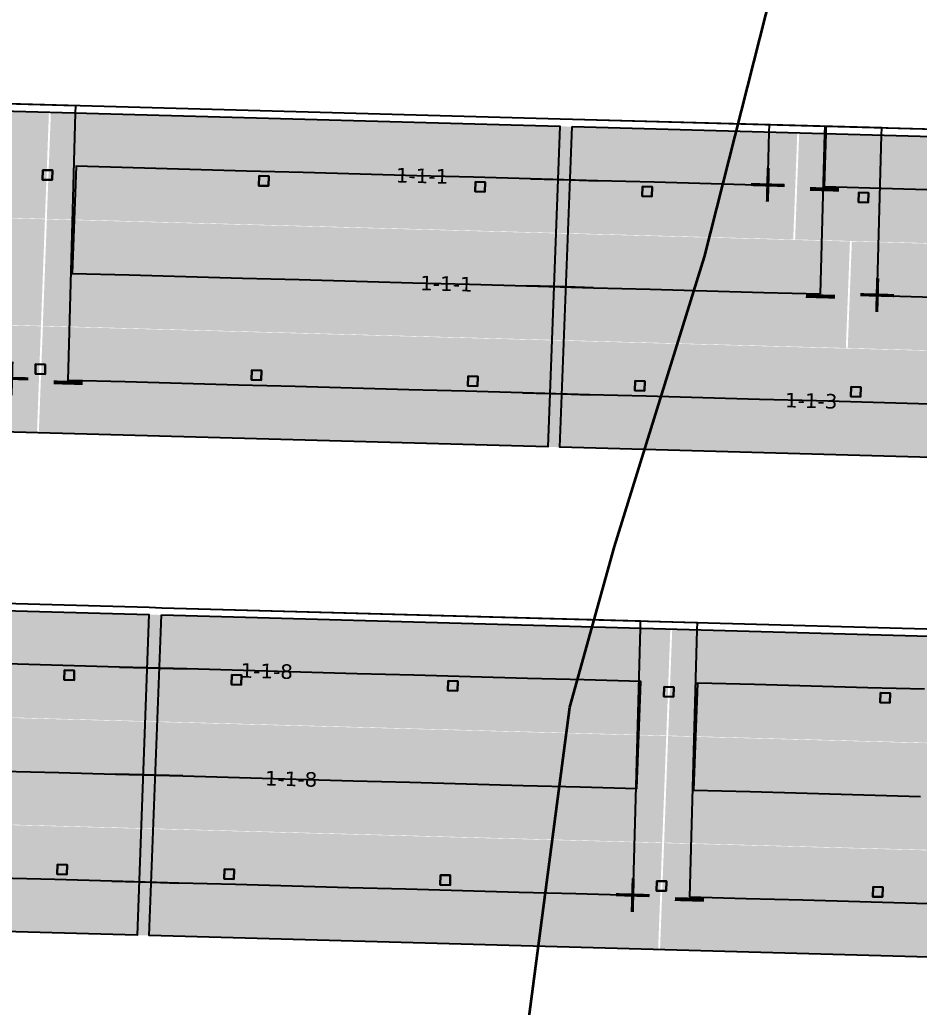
# Model space of a CAD drawing. Header units: metres. Extents: x 1477905 to 1478744, y 4202276 to 4202610.
# Drawn here: x 1478011.68 to 1478030.25, y 4202329.21 to 4202349.59 of the extents above; entities that cross this region are included whole.
import ezdxf

# ---------------------------------------------------------------- set-up
doc = ezdxf.new("R2010")
doc.units = ezdxf.units.M
doc.layers.add('Nouveau Terrain - CN - Courbes', color=22, linetype='Continuous', lineweight=0)
for name, color, linetype in [('PVcase DC Extensions', 170, 'Continuous'), ('PVcase Device Coloring', 7, 'Continuous'), ('PVcase Polarity Symbols', 7, 'Continuous'), ('PVcase Poles', 7, 'Continuous'), ('PVcase PV Modules (full frames)', 142, 'Continuous'), ('PVcase PV Modules (optimised)', 142, 'Continuous'), ('PVcase String Cables', 150, 'Continuous'), ('PVcase Stringing Numbers', 7, 'Continuous'), ('PVcase Strings', 92, 'Continuous')]:
    doc.layers.add(name, color=color, linetype=linetype)
doc.styles.get("Standard").update_dxf_attribs({"font": 'verdana.ttf'})
doc.styles.add('UBS-Style de texte', font='verdana.ttf')

# ---------------------------------------------------------------- blocks, each defined once
blk = doc.blocks.new('3P18@15DEG F FX ID2 PVBlock')
at = {"layer": 'PVcase PV Modules (optimised)', "color": 0}
blk.add_polyline3d([(0, 0, 1.773945735132677), (21.06698842950539, -0.5810537936249747, 1.773945735132684), (20.88445742833418, -7.198992669318526, 7.019385073192552e-15), (-0.182531001171211, -6.617938875693552, 0)], close=True, dxfattribs=at)

msp = doc.modelspace()

# ---------------------------------------------------------------- hatches: boundary and pattern name
at = {"layer": 'PVcase Device Coloring', "true_color": 0x00ff40, "transparency": 33554582}
for points in [[(1477995.698700646, 4202348.142524349), (1477995.616599176, 4202345.943572994), (1478012.201279455, 4202345.486146844), (1478012.283380926, 4202347.685098198)], [(1477996.790989801, 4202345.901518906), (1477996.70888833, 4202343.702567551), (1478012.118817575, 4202343.277542499), (1478012.200919045, 4202345.476493853)], [(1477980.303787767, 4202344.145377737), (1477980.221686297, 4202341.946426382), (1478012.036355694, 4202341.068938154), (1478012.118457164, 4202343.267889508)]]:
    msp.add_hatch(color=100, dxfattribs=at).paths.add_polyline_path(points, flags=0)
at = {"layer": 'PVcase Device Coloring', "true_color": 0xb3ff80, "transparency": 33554582}
for points in [[(1478012.323517356, 4202347.683991185), (1478012.239223141, 4202345.485100309), (1478027.649086498, 4202345.060077076), (1478027.733380714, 4202347.258967952)], [(1478027.772334545, 4202347.257893557), (1478027.68804033, 4202345.059002681), (1478044.0516462, 4202344.607674039), (1478044.135940416, 4202346.806564915)], [(1478012.241055476, 4202345.47538684), (1478012.15676126, 4202343.276495964), (1478028.736033653, 4202342.819218972), (1478028.820327869, 4202345.018109848)], [(1478028.859281701, 4202345.017035453), (1478028.774987485, 4202342.818144577), (1478043.966981948, 4202342.399130438), (1478044.051276164, 4202344.598021314)], [(1478012.158593595, 4202343.266782495), (1478012.074299379, 4202341.067891619), (1478043.882317697, 4202340.190586837), (1478043.966611912, 4202342.389477713)], [(1478008.530246752, 4202337.478298514), (1478008.446334479, 4202335.279397105), (1478025.02875041, 4202334.822033409), (1478025.112662683, 4202337.020934818)], [(1478025.151383516, 4202337.019866851), (1478025.067906514, 4202334.820953435), (1478040.471611577, 4202334.396100053), (1478040.55508858, 4202336.595013469)], [(1478009.620431178, 4202335.237351122), (1478009.536518906, 4202333.038449713), (1478024.944469777, 4202332.613479227), (1478025.02838205, 4202334.812380636)], [(1478025.067102884, 4202334.811312669), (1478024.983625882, 4202332.612399253), (1478041.559443637, 4202332.155217541), (1478041.64292064, 4202334.354130957)], [(1477993.133080863, 4202333.481214043), (1477993.04916859, 4202331.282312633), (1478024.860189145, 4202330.404925046), (1478024.944101418, 4202332.603826455)], [(1478024.982822252, 4202332.602758488), (1478024.899345249, 4202330.403845072), (1478056.70738184, 4202329.526539782), (1478056.790858843, 4202331.725453198)]]:
    msp.add_hatch(color=71, dxfattribs=at).paths.add_polyline_path(points, flags=0)

# ---------------------------------------------------------------- linework, layer by layer
at = {"layer": 'Nouveau Terrain - CN - Courbes', "linetype": 'Continuous', "lineweight": 35}
msp.add_polyline3d([(1478020.200513647, 4202298.260507676, 82), (1478018.618726824, 4202303.780839821, 82), (1478018.487478202, 4202308.477646887, 82), (1478018.866388556, 4202312.465468839, 82), (1478021.960430175, 4202327.244045476, 82), (1478023.038007246, 4202335.404297454, 82), (1478023.960712021, 4202338.723758246, 82), (1478025.816782199, 4202344.703371576, 82), (1478028.102405449, 4202353.718352411, 82), (1478033.621926913, 4202378.969268734, 82), (1478033.792449336, 4202380.654087802, 82)], dxfattribs=at)
at = {"layer": 'PVcase DC Extensions'}
for points in [[(1478022.221925519, 4202346.310372845, 84.57129381765053), (1478022.788334984, 4202346.294750567, 84.55067191579951), (1478023.043741808, 4202346.287706128, 84.54139731924091), (1478023.610070596, 4202346.272086076, 84.51866588386542)], [(1478023.525406344, 4202344.063542474, 83.92696399355891), (1478022.959077556, 4202344.079162527, 83.94969542906065), (1478022.705873104, 4202344.086146221, 83.95888573409445), (1478022.139463638, 4202344.1017685, 83.9795076361536)], [(1478022.057001757, 4202341.893164155, 83.38772145444007), (1478022.623411223, 4202341.877541877, 83.36709955263176), (1478022.874413305, 4202341.870618927, 83.35799353937271), (1478023.440742092, 4202341.854998874, 83.33526210374511)], [(1478013.741976619, 4202336.233944602, 84.7953842077425), (1478014.3084138, 4202336.218321558, 84.77553879116968), (1478014.56488654, 4202336.211247721, 84.7663237733161), (1478015.131229946, 4202336.195627265, 84.74395978666172)], [(1478015.046949314, 4202333.987073082, 84.15224262318931), (1478014.480605908, 4202334.002693539, 84.17460660984514), (1478014.226762578, 4202334.009694855, 84.18372365163404), (1478013.660325396, 4202334.025317898, 84.2035690679645)], [(1478013.578674173, 4202331.816691194, 83.61175392818652), (1478014.145111355, 4202331.80106815, 83.5919085118642), (1478014.396325276, 4202331.794139357, 83.5828894466234), (1478014.962668682, 4202331.778518901, 83.56052545996756)]]:
    msp.add_polyline3d(points, dxfattribs=at)
at = {"layer": 'PVcase Poles'}
for points in [[(1478012.152284136, 4202346.292183125, 81.51439941202983), (1478012.157798288, 4202346.492107097, 81.51439941202983), (1478012.157798288, 4202346.492107097, 84.91192422655874), (1478012.152284136, 4202346.292183125, 84.85829890857022), (1478012.152284136, 4202346.292183125, 81.51439941202983), (1478012.352208106, 4202346.286668973, 81.51439941202983), (1478012.352208106, 4202346.286668973, 84.85102005323888), (1478012.152284136, 4202346.292183125, 84.85829890857022), (1478012.352208106, 4202346.286668973, 84.85102005323888), (1478012.357722259, 4202346.486592945, 84.90464537122739), (1478012.357722259, 4202346.486592945, 81.51439941202983), (1478012.352208106, 4202346.286668973, 81.51439941202983), (1478012.357722259, 4202346.486592945, 81.51439941202983), (1478012.157798288, 4202346.492107097, 81.51439941202983), (1478012.357722259, 4202346.486592945, 81.51439941202983), (1478012.357722259, 4202346.486592945, 84.90464537122739), (1478012.157798288, 4202346.492107097, 84.91192422655874)], [(1478016.616629633, 4202346.169050914, 81.35197142466308), (1478016.622143786, 4202346.368974886, 81.35197142466308), (1478016.622143786, 4202346.368974886, 84.74938581388886), (1478016.616629633, 4202346.169050914, 84.69576049590034), (1478016.616629633, 4202346.169050914, 81.35197142466308), (1478016.816553604, 4202346.163536762, 81.35197142466308), (1478016.816553604, 4202346.163536762, 84.68848164056901), (1478016.616629633, 4202346.169050914, 84.69576049590034), (1478016.816553604, 4202346.163536762, 84.68848164056901), (1478016.822067756, 4202346.363460734, 84.74210695855753), (1478016.822067756, 4202346.363460734, 81.35197142466308), (1478016.816553604, 4202346.163536762, 81.35197142466308), (1478016.822067756, 4202346.363460734, 81.35197142466308), (1478016.622143786, 4202346.368974886, 81.35197142466308), (1478016.822067756, 4202346.363460734, 81.35197142466308), (1478016.822067756, 4202346.363460734, 84.74210695855753), (1478016.622143786, 4202346.368974886, 84.74938581388886)], [(1478021.080975131, 4202346.045918701, 81.18954343727955), (1478021.086489283, 4202346.245842673, 81.18954343727955), (1478021.086489283, 4202346.245842673, 84.58684740072464), (1478021.080975131, 4202346.045918701, 84.53322208273612), (1478021.080975131, 4202346.045918701, 81.18954343727955), (1478021.280899102, 4202346.040404549, 81.18954343727955), (1478021.280899102, 4202346.040404549, 84.52594322740478), (1478021.080975131, 4202346.045918701, 84.53322208273612), (1478021.280899102, 4202346.040404549, 84.52594322740478), (1478021.286413254, 4202346.240328521, 84.5795685453933), (1478021.286413254, 4202346.240328521, 81.18954343727955), (1478021.280899102, 4202346.040404549, 81.18954343727955), (1478021.286413254, 4202346.240328521, 81.18954343727955), (1478021.086489283, 4202346.245842673, 81.18954343727955), (1478021.286413254, 4202346.240328521, 81.18954343727955), (1478021.286413254, 4202346.240328521, 84.5795685453933), (1478021.086489283, 4202346.245842673, 84.58684740072464)], [(1478024.531627379, 4202345.950745413, 81.06191419127072), (1478024.537141531, 4202346.150669385, 81.06191419127072), (1478024.537141531, 4202346.150669385, 84.45565587120828), (1478024.531627379, 4202345.950745413, 84.40202291397944), (1478024.531627379, 4202345.950745413, 81.06191419127072), (1478024.731551349, 4202345.945231261, 81.06191419127072), (1478024.731551349, 4202345.945231261, 84.39399831946034), (1478024.531627379, 4202345.950745413, 84.40202291397944), (1478024.731551349, 4202345.945231261, 84.39399831946034), (1478024.737065502, 4202346.145155232, 84.44763127668917), (1478024.737065502, 4202346.145155232, 81.06191419127072), (1478024.731551349, 4202345.945231261, 81.06191419127072), (1478024.737065502, 4202346.145155232, 81.06191419127072), (1478024.537141531, 4202346.150669385, 81.06191419127072), (1478024.737065502, 4202346.145155232, 81.06191419127072), (1478024.737065502, 4202346.145155232, 84.44763127668917), (1478024.537141531, 4202346.150669385, 84.45565587120828)], [(1478028.995336995, 4202345.827630741, 80.87856459326888), (1478029.000851147, 4202346.027554712, 80.87856459326888), (1478029.000851147, 4202346.027554712, 84.27649046446105), (1478028.995336995, 4202345.827630741, 84.2228575072322), (1478028.995336995, 4202345.827630741, 80.87856459326888), (1478029.195260965, 4202345.822116588, 80.87856459326888), (1478029.195260965, 4202345.822116588, 84.21483291271309), (1478028.995336995, 4202345.827630741, 84.2228575072322), (1478029.195260965, 4202345.822116588, 84.21483291271309), (1478029.200775118, 4202346.02204056, 84.26846586994193), (1478029.200775118, 4202346.02204056, 80.87856459326888), (1478029.195260965, 4202345.822116588, 80.87856459326888), (1478029.200775118, 4202346.02204056, 80.87856459326888), (1478029.000851147, 4202346.027554712, 80.87856459326888), (1478029.200775118, 4202346.02204056, 80.87856459326888), (1478029.200775118, 4202346.02204056, 84.26846586994193), (1478029.000851147, 4202346.027554712, 84.27649046446105)], [(1478012.002624012, 4202342.283785594, 81.46716708849362), (1478012.008138164, 4202342.483709565, 81.46716708849362), (1478012.008138164, 4202342.483709565, 83.83789108203213), (1478012.002624012, 4202342.283785594, 83.78426576404362), (1478012.002624012, 4202342.283785594, 81.46716708849362), (1478012.202547983, 4202342.278271441, 81.46716708849362), (1478012.202547983, 4202342.278271441, 83.77698690871229), (1478012.002624012, 4202342.283785594, 83.78426576404362), (1478012.202547983, 4202342.278271441, 83.77698690871229), (1478012.208062135, 4202342.478195413, 83.8306122267008), (1478012.208062135, 4202342.478195413, 81.46716708849362), (1478012.202547983, 4202342.278271441, 81.46716708849362), (1478012.208062135, 4202342.478195413, 81.46716708849362), (1478012.008138164, 4202342.483709565, 81.46716708849362), (1478012.208062135, 4202342.478195413, 81.46716708849362), (1478012.208062135, 4202342.478195413, 83.8306122267008), (1478012.008138164, 4202342.483709565, 83.83789108203213)], [(1478016.46696951, 4202342.160653383, 81.30524578212555), (1478016.472483662, 4202342.360577354, 81.30524578212555), (1478016.472483662, 4202342.360577354, 83.67535266936225), (1478016.46696951, 4202342.160653383, 83.62172735137375), (1478016.46696951, 4202342.160653383, 81.30524578212555), (1478016.666893481, 4202342.15513923, 81.30524578212555), (1478016.666893481, 4202342.15513923, 83.61444849604241), (1478016.46696951, 4202342.160653383, 83.62172735137375), (1478016.666893481, 4202342.15513923, 83.61444849604241), (1478016.672407633, 4202342.355063202, 83.66807381403092), (1478016.672407633, 4202342.355063202, 81.30524578212555), (1478016.666893481, 4202342.15513923, 81.30524578212555), (1478016.672407633, 4202342.355063202, 81.30524578212555), (1478016.472483662, 4202342.360577354, 81.30524578212555), (1478016.672407633, 4202342.355063202, 81.30524578212555), (1478016.672407633, 4202342.355063202, 83.66807381403092), (1478016.472483662, 4202342.360577354, 83.67535266936225)], [(1478020.931315008, 4202342.03752117, 81.14332447572832), (1478020.93682916, 4202342.237445141, 81.14332447572832), (1478020.93682916, 4202342.237445141, 83.51281425618454), (1478020.931315008, 4202342.03752117, 83.45918893819602), (1478020.931315008, 4202342.03752117, 81.14332447572832), (1478021.131238979, 4202342.032007017, 81.14332447572832), (1478021.131238979, 4202342.032007017, 83.45191008286469), (1478020.931315008, 4202342.03752117, 83.45918893819602), (1478021.131238979, 4202342.032007017, 83.45191008286469), (1478021.136753131, 4202342.231930989, 83.50553540085319), (1478021.136753131, 4202342.231930989, 81.14332447572832), (1478021.131238979, 4202342.032007017, 81.14332447572832), (1478021.136753131, 4202342.231930989, 81.14332447572832), (1478020.93682916, 4202342.237445141, 81.14332447572832), (1478021.136753131, 4202342.231930989, 81.14332447572832), (1478021.136753131, 4202342.231930989, 83.50553540085319), (1478020.93682916, 4202342.237445141, 83.51281425618454)], [(1478024.37797017, 4202341.942458127, 81.01831468274455), (1478024.383484323, 4202342.142382098, 81.01831468274455), (1478024.383484323, 4202342.142382098, 83.38177570754324), (1478024.37797017, 4202341.942458127, 83.3281427503144), (1478024.37797017, 4202341.942458127, 81.01831468274455), (1478024.577894141, 4202341.936943974, 81.01831468274455), (1478024.577894141, 4202341.936943974, 83.32011815579529), (1478024.37797017, 4202341.942458127, 83.3281427503144), (1478024.577894141, 4202341.936943974, 83.32011815579529), (1478024.583408294, 4202342.136867946, 83.37375111302413), (1478024.583408294, 4202342.136867946, 81.01831468274455), (1478024.577894141, 4202341.936943974, 81.01831468274455), (1478024.583408294, 4202342.136867946, 81.01831468274455), (1478024.383484323, 4202342.142382098, 81.01831468274455), (1478024.583408294, 4202342.136867946, 81.01831468274455), (1478024.583408294, 4202342.136867946, 83.37375111302413), (1478024.383484323, 4202342.142382098, 83.38177570754324)], [(1478028.841679786, 4202341.819343453, 80.84482055004197), (1478028.847193938, 4202342.019267425, 80.84482055004197), (1478028.847193938, 4202342.019267425, 83.20261030055293), (1478028.841679786, 4202341.819343453, 83.14897734332409), (1478028.841679786, 4202341.819343453, 80.84482055004197), (1478029.041603757, 4202341.813829301, 80.84482055004197), (1478029.041603757, 4202341.813829301, 83.14095274880499), (1478028.841679786, 4202341.819343453, 83.14897734332409), (1478029.041603757, 4202341.813829301, 83.14095274880499), (1478029.047117909, 4202342.013753273, 83.19458570603383), (1478029.047117909, 4202342.013753273, 80.84482055004197), (1478029.041603757, 4202341.813829301, 80.84482055004197), (1478029.047117909, 4202342.013753273, 80.84482055004197), (1478028.847193938, 4202342.019267425, 80.84482055004197), (1478029.047117909, 4202342.013753273, 80.84482055004197), (1478029.047117909, 4202342.013753273, 83.19458570603383), (1478028.847193938, 4202342.019267425, 83.20261030055293)], [(1478012.601047609, 4202335.969489868, 81.39420007218196), (1478012.606561762, 4202336.169413839, 81.39420007218196), (1478012.606561762, 4202336.169413839, 84.80938341810854), (1478012.601047609, 4202335.969489868, 84.75576072406977), (1478012.601047609, 4202335.969489868, 81.39420007218196), (1478012.80097158, 4202335.963975715, 81.39420007218196), (1478012.80097158, 4202335.963975715, 84.74875628548428), (1478012.601047609, 4202335.969489868, 84.75576072406977), (1478012.80097158, 4202335.963975715, 84.74875628548428), (1478012.806485732, 4202336.163899687, 84.80237897952304), (1478012.806485732, 4202336.163899687, 81.39420007218196), (1478012.80097158, 4202335.963975715, 81.39420007218196), (1478012.806485732, 4202336.163899687, 81.39420007218196), (1478012.606561762, 4202336.169413839, 81.39420007218196), (1478012.806485732, 4202336.163899687, 81.39420007218196), (1478012.806485732, 4202336.163899687, 84.80237897952304), (1478012.606561762, 4202336.169413839, 84.80938341810854)], [(1478016.05284735, 4202335.874284931, 81.26316059762951), (1478016.058361503, 4202336.074208902, 81.26316059762951), (1478016.058361503, 4202336.074208902, 84.68155221261902), (1478016.05284735, 4202335.874284931, 84.62792063974095), (1478016.05284735, 4202335.874284931, 81.26316059762951), (1478016.252771321, 4202335.868770778, 81.26316059762951), (1478016.252771321, 4202335.868770778, 84.62002596482536), (1478016.05284735, 4202335.874284931, 84.62792063974095), (1478016.252771321, 4202335.868770778, 84.62002596482536), (1478016.258285473, 4202336.06869475, 84.67365753770343), (1478016.258285473, 4202336.06869475, 81.26316059762951), (1478016.252771321, 4202335.868770778, 81.26316059762951), (1478016.258285473, 4202336.06869475, 81.26316059762951), (1478016.058361503, 4202336.074208902, 81.26316059762951), (1478016.258285473, 4202336.06869475, 81.26316059762951), (1478016.258285473, 4202336.06869475, 84.67365753770343), (1478016.058361503, 4202336.074208902, 84.68155221261902)], [(1478020.516672184, 4202335.751167079, 81.09443800206643), (1478020.522186337, 4202335.951091051, 81.09443800206643), (1478020.522186337, 4202335.951091051, 84.50528297550208), (1478020.516672184, 4202335.751167079, 84.45165140262401), (1478020.516672184, 4202335.751167079, 81.09443800206643), (1478020.716596155, 4202335.745652927, 81.09443800206643), (1478020.716596155, 4202335.745652927, 84.44375672770842), (1478020.516672184, 4202335.751167079, 84.45165140262401), (1478020.716596155, 4202335.745652927, 84.44375672770842), (1478020.722110308, 4202335.945576899, 84.4973883005865), (1478020.722110308, 4202335.945576899, 81.09443800206643), (1478020.716596155, 4202335.745652927, 81.09443800206643), (1478020.722110308, 4202335.945576899, 81.09443800206643), (1478020.522186337, 4202335.951091051, 81.09443800206643), (1478020.722110308, 4202335.945576899, 81.09443800206643), (1478020.722110308, 4202335.945576899, 84.4973883005865), (1478020.522186337, 4202335.951091051, 84.50528297550208)], [(1478024.980497019, 4202335.628049227, 80.92602974623232), (1478024.986011171, 4202335.827973199, 80.92602974623232), (1478024.986011171, 4202335.827973199, 84.32901373813448), (1478024.980497019, 4202335.628049227, 84.2753821652564), (1478024.980497019, 4202335.628049227, 80.92602974623232), (1478025.180420989, 4202335.622535075, 80.92602974623232), (1478025.180420989, 4202335.622535075, 84.26748749034081), (1478024.980497019, 4202335.628049227, 84.2753821652564), (1478025.180420989, 4202335.622535075, 84.26748749034081), (1478025.185935142, 4202335.822459047, 84.32111906321889), (1478025.185935142, 4202335.822459047, 80.92602974623232), (1478025.180420989, 4202335.622535075, 80.92602974623232), (1478025.185935142, 4202335.822459047, 80.92602974623232), (1478024.986011171, 4202335.827973199, 80.92602974623232), (1478025.185935142, 4202335.822459047, 80.92602974623232), (1478025.185935142, 4202335.822459047, 84.32111906321889), (1478024.986011171, 4202335.827973199, 84.32901373813448)], [(1478029.444321853, 4202335.504931376, 80.75718403200008), (1478029.449836005, 4202335.704855348, 80.75718403200008), (1478029.449836005, 4202335.704855348, 84.15274450101754), (1478029.444321853, 4202335.504931376, 84.09911292813946), (1478029.444321853, 4202335.504931376, 80.75718403200008), (1478029.644245824, 4202335.499417224, 80.75718403200008), (1478029.644245824, 4202335.499417224, 84.09121825322387), (1478029.444321853, 4202335.504931376, 84.09911292813946), (1478029.644245824, 4202335.499417224, 84.09121825322387), (1478029.649759976, 4202335.699341196, 84.14484982610195), (1478029.649759976, 4202335.699341196, 80.75718403200008), (1478029.644245824, 4202335.499417224, 80.75718403200008), (1478029.649759976, 4202335.699341196, 80.75718403200008), (1478029.449836005, 4202335.704855348, 80.75718403200008), (1478029.649759976, 4202335.699341196, 80.75718403200008), (1478029.649759976, 4202335.699341196, 84.14484982610195), (1478029.449836005, 4202335.704855348, 84.15274450101754)], [(1478012.452858749, 4202331.961051757, 81.36344743049753), (1478012.458372902, 4202332.160975728, 81.36344743049753), (1478012.458372902, 4202332.160975728, 83.73529771742824), (1478012.452858749, 4202331.961051757, 83.68167502338947), (1478012.452858749, 4202331.961051757, 81.36344743049753), (1478012.65278272, 4202331.955537604, 81.36344743049753), (1478012.65278272, 4202331.955537604, 83.67467058480398), (1478012.452858749, 4202331.961051757, 83.68167502338947), (1478012.65278272, 4202331.955537604, 83.67467058480398), (1478012.658296872, 4202332.155461576, 83.72829327884274), (1478012.658296872, 4202332.155461576, 81.36344743049753), (1478012.65278272, 4202331.955537604, 81.36344743049753), (1478012.658296872, 4202332.155461576, 81.36344743049753), (1478012.458372902, 4202332.160975728, 81.36344743049753), (1478012.658296872, 4202332.155461576, 81.36344743049753), (1478012.658296872, 4202332.155461576, 83.72829327884274), (1478012.458372902, 4202332.160975728, 83.73529771742824)], [(1478015.899886373, 4202331.86597844, 81.24184492380374), (1478015.905400526, 4202332.065902412, 81.24184492380374), (1478015.905400526, 4202332.065902412, 83.60764432940104), (1478015.899886373, 4202331.86597844, 83.55401275652297), (1478015.899886373, 4202331.86597844, 81.24184492380374), (1478016.099810344, 4202331.860464288, 81.24184492380374), (1478016.099810344, 4202331.860464288, 83.54611808160737), (1478015.899886373, 4202331.86597844, 83.55401275652297), (1478016.099810344, 4202331.860464288, 83.54611808160737), (1478016.105324497, 4202332.06038826, 83.59974965448545), (1478016.105324497, 4202332.06038826, 81.24184492380374), (1478016.099810344, 4202331.860464288, 81.24184492380374), (1478016.105324497, 4202332.06038826, 81.24184492380374), (1478015.905400526, 4202332.065902412, 81.24184492380374), (1478016.105324497, 4202332.06038826, 81.24184492380374), (1478016.105324497, 4202332.06038826, 83.59974965448545), (1478015.905400526, 4202332.065902412, 83.60764432940104)], [(1478020.363711208, 4202331.742860589, 81.07946680922765), (1478020.36922536, 4202331.942784561, 81.07946680922765), (1478020.36922536, 4202331.942784561, 83.4313750922841), (1478020.363711208, 4202331.742860589, 83.37774351940602), (1478020.363711208, 4202331.742860589, 81.07946680922765), (1478020.563635178, 4202331.737346437, 81.07946680922765), (1478020.563635178, 4202331.737346437, 83.36984884449043), (1478020.363711208, 4202331.742860589, 83.37774351940602), (1478020.563635178, 4202331.737346437, 83.36984884449043), (1478020.569149331, 4202331.937270408, 83.42348041736851), (1478020.569149331, 4202331.937270408, 81.07946680922765), (1478020.563635178, 4202331.737346437, 81.07946680922765), (1478020.569149331, 4202331.937270408, 81.07946680922765), (1478020.36922536, 4202331.942784561, 81.07946680922765), (1478020.569149331, 4202331.937270408, 81.07946680922765), (1478020.569149331, 4202331.937270408, 83.42348041736851), (1478020.36922536, 4202331.942784561, 83.4313750922841)], [(1478024.827536042, 4202331.619742737, 80.90638510820791), (1478024.833050194, 4202331.819666709, 80.90638510820791), (1478024.833050194, 4202331.819666709, 83.25510585491651), (1478024.827536042, 4202331.619742737, 83.20147428203843), (1478024.827536042, 4202331.619742737, 80.90638510820791), (1478025.027460013, 4202331.614228585, 80.90638510820791), (1478025.027460013, 4202331.614228585, 83.19357960712284), (1478024.827536042, 4202331.619742737, 83.20147428203843), (1478025.027460013, 4202331.614228585, 83.19357960712284), (1478025.032974165, 4202331.814152556, 83.24721118000092), (1478025.032974165, 4202331.814152556, 80.90638510820791), (1478025.027460013, 4202331.614228585, 80.90638510820791), (1478025.032974165, 4202331.814152556, 80.90638510820791), (1478024.833050194, 4202331.819666709, 80.90638510820791), (1478025.032974165, 4202331.814152556, 80.90638510820791), (1478025.032974165, 4202331.814152556, 83.24721118000092), (1478024.833050194, 4202331.819666709, 83.25510585491651)], [(1478029.291360876, 4202331.496624886, 80.72494957448735), (1478029.296875028, 4202331.696548858, 80.72494957448735), (1478029.296875028, 4202331.696548858, 83.07883661779955), (1478029.291360876, 4202331.496624886, 83.02520504492149), (1478029.291360876, 4202331.496624886, 80.72494957448735), (1478029.491284847, 4202331.491110734, 80.72494957448735), (1478029.491284847, 4202331.491110734, 83.0173103700059), (1478029.291360876, 4202331.496624886, 83.02520504492149), (1478029.491284847, 4202331.491110734, 83.0173103700059), (1478029.496798999, 4202331.691034705, 83.07094194288396), (1478029.496798999, 4202331.691034705, 80.72494957448735), (1478029.491284847, 4202331.491110734, 80.72494957448735), (1478029.496798999, 4202331.691034705, 80.72494957448735), (1478029.296875028, 4202331.696548858, 80.72494957448735), (1478029.496798999, 4202331.691034705, 80.72494957448735), (1478029.496798999, 4202331.691034705, 83.07094194288396), (1478029.296875028, 4202331.696548858, 83.07883661779955)]]:
    msp.add_polyline3d(points, dxfattribs=at)
at = {"layer": 'PVcase String Cables'}
for points in [[(1478027.124904818, 4202346.175142568, 84.37758665640804), (1478027.15523788, 4202347.274913852, 84.6726187417367), (1478027.159373495, 4202347.424856849, 84.67268339354455), (1478023.09163526, 4202347.537050136, 84.8359552099227), (1478022.834982583, 4202347.544128938, 84.8452717678), (1478001.781932379, 4202348.124798288, 85.61177368154361), (1478001.523496105, 4202348.131926282, 85.62087376040904), (1477982.062604593, 4202348.668681913, 86.23765637321624)], [(1478028.211851973, 4202343.934284464, 83.73885835694907), (1478028.303117474, 4202347.243253903, 84.6265448855948), (1478028.307253089, 4202347.3931969, 84.62660953740408), (1478023.09163526, 4202347.537050137, 84.83595520992414), (1478022.834982584, 4202347.544128938, 84.84527176779153), (1478001.781932379, 4202348.124798289, 85.61177368154488), (1478001.523496105, 4202348.131926282, 85.62087376040904), (1477982.062604593, 4202348.668681913, 86.23765637321624)], [(1478029.383463381, 4202343.901969961, 83.6918319477966), (1478029.474728881, 4202347.2109394, 84.57951847644233), (1478029.478864496, 4202347.360882398, 84.57958312825161), (1478023.09163526, 4202347.537050136, 84.8359552099227), (1478022.834982583, 4202347.544128938, 84.8452717678), (1478001.781932379, 4202348.124798288, 85.61177368154361), (1478001.523496105, 4202348.131926282, 85.62087376040904), (1477982.062604593, 4202348.668681913, 86.23765637321624)], [(1478028.296516225, 4202346.142828065, 84.33056024725558), (1478028.326849288, 4202347.242599349, 84.6255923325749), (1478028.330984902, 4202347.392542347, 84.62565698438418), (1478023.09163526, 4202347.537050137, 84.83595520992414), (1478022.834982584, 4202347.544128938, 84.84527176779153), (1478001.781932379, 4202348.124798289, 85.61177368154488), (1478001.523496105, 4202348.131926282, 85.62087376040904), (1477982.062604593, 4202348.668681913, 86.23765637321624)], [(1478043.358136017, 4202341.305652329, 82.53581314814392), (1478043.510333955, 4202346.82381992, 84.01615411962233), (1478043.51446957, 4202346.973762927, 84.01621877143506), (1478023.09163526, 4202347.537050137, 84.83595520992414), (1478022.834982584, 4202347.544128938, 84.84527176779153), (1478001.781932379, 4202348.124798289, 85.61177368154488), (1478001.523496105, 4202348.131926283, 85.62087376041012), (1477982.062604593, 4202348.668681913, 86.23765637321624)], [(1478012.682775275, 4202342.151717003, 83.72901938842377), (1478012.834973213, 4202347.669884596, 85.20914950704277), (1478012.839108828, 4202347.819827587, 85.20920270837654), (1478001.781932379, 4202348.124798288, 85.61177368154361), (1478001.523496105, 4202348.131926282, 85.62087376040904), (1477982.062604593, 4202348.668681913, 86.23765637321624)], [(1477982.062604593, 4202348.668681913, 86.23765637321624), (1477989.002763463, 4202348.477263686, 86.0176988590123), (1477989.002763463, 4202348.477263686, 82.4928326224367), (1477988.931724664, 4202345.901644071, 82.49684342003965), (1477988.860685866, 4202343.326024454, 82.49107165153262), (1477988.789647067, 4202340.750404838, 82.47181882379898), (1477988.718608268, 4202338.174785223, 82.45399489302606), (1477988.718608268, 4202338.174785223, 85.9573188307382), (1477993.046963711, 4202338.055403787, 85.8144119306709), (1477993.300522417, 4202338.048410322, 85.80779353315609), (1478014.35460282, 4202337.467712549, 85.07015305891501), (1478014.612562982, 4202337.460597686, 85.0608892672087), (1478035.663157831, 4202336.87999605, 84.22963525629532), (1478035.913033129, 4202336.873104178, 84.21948374793112), (1478039.981458981, 4202336.760891924, 84.06184091295722), (1478039.977323367, 4202336.610948955, 84.06178065928279), (1478039.946990304, 4202335.511177669, 83.76676471545285)], [(1477982.062604593, 4202348.668681913, 86.23765637321624), (1477989.002763463, 4202348.477263686, 86.0176988590123), (1477989.002763463, 4202348.477263686, 82.4928326224367), (1477988.931724664, 4202345.901644071, 82.49684342003965), (1477988.860685865, 4202343.326024454, 82.4910716515411), (1477988.789647067, 4202340.750404838, 82.47181882380731), (1477988.718608268, 4202338.174785223, 82.45399489303458), (1477988.718608268, 4202338.174785223, 85.95731883074589), (1477993.046963711, 4202338.055403787, 85.8144119306709), (1477993.300522417, 4202338.048410322, 85.80779353315609), (1478014.35460282, 4202337.467712549, 85.07015305891501), (1478014.612562982, 4202337.460597686, 85.0608892672087), (1478035.663157831, 4202336.879996051, 84.22963525629672), (1478035.913033129, 4202336.873104178, 84.21948374793112), (1478041.130223479, 4202336.729207568, 84.01732873579422), (1478041.126087865, 4202336.579264598, 84.01726848211842), (1478041.034822365, 4202333.270295158, 83.12963052016458)], [(1477982.062604593, 4202348.668681913, 86.23765637321624), (1477989.002763463, 4202348.477263686, 86.0176988590123), (1477989.002763463, 4202348.477263686, 82.4928326224367), (1477988.931724664, 4202345.901644071, 82.49684342003965), (1477988.860685865, 4202343.326024455, 82.49107165154503), (1477988.789647067, 4202340.750404839, 82.47181882382472), (1477988.718608268, 4202338.174785224, 82.45399489304933), (1477988.718608268, 4202338.174785224, 85.95731883075469), (1477993.046963711, 4202338.055403788, 85.81441193067202), (1477993.300522417, 4202338.048410323, 85.8077935331573), (1478014.35460282, 4202337.46771255, 85.07015305890808), (1478014.612562982, 4202337.460597687, 85.06088926720089), (1478035.663157831, 4202336.879996051, 84.22963525629672), (1478035.913033129, 4202336.873104179, 84.21948374793249), (1478042.301898991, 4202336.696891298, 83.97192880567002), (1478042.297763377, 4202336.546948328, 83.97186855199422), (1478042.206497876, 4202333.237978888, 83.08423059004038)], [(1477982.062604593, 4202348.668681913, 86.23765637321624), (1477989.002763463, 4202348.477263686, 86.0176988590123), (1477989.002763463, 4202348.477263686, 82.4928326224367), (1477988.931724664, 4202345.901644071, 82.49684342003965), (1477988.860685865, 4202343.326024454, 82.4910716515411), (1477988.789647067, 4202340.750404838, 82.47181882380731), (1477988.718608268, 4202338.174785223, 82.45399489303458), (1477988.718608268, 4202338.174785223, 85.95731883074589), (1477993.046963711, 4202338.055403787, 85.8144119306709), (1477993.300522417, 4202338.048410322, 85.80779353315609), (1478014.35460282, 4202337.467712549, 85.07015305891501), (1478014.612562982, 4202337.460597686, 85.0608892672087), (1478035.663157831, 4202336.87999605, 84.22963525629532), (1478035.913033129, 4202336.873104178, 84.21948374793112), (1478041.153134493, 4202336.728575653, 84.01644098282438), (1478041.148998879, 4202336.578632683, 84.01638072914858), (1478041.118665816, 4202335.478861398, 83.72136478532765)], [(1477982.062604593, 4202348.668681913, 86.23765637321624), (1477989.002763463, 4202348.477263686, 86.0176988590123), (1477989.002763463, 4202348.477263686, 82.4928326224367), (1477988.931724664, 4202345.90164407, 82.49684342004068), (1477988.860685865, 4202343.326024454, 82.4910716515411), (1477988.789647067, 4202340.750404838, 82.47181882381562), (1477988.718608268, 4202338.174785222, 82.45399489303688), (1477988.718608268, 4202338.174785222, 85.95731883075244), (1477993.046963711, 4202338.055403786, 85.81441193066978), (1477993.300522417, 4202338.048410321, 85.80779353315489), (1478014.35460282, 4202337.46771255, 85.07015305890808), (1478014.612562982, 4202337.460597688, 85.06088926720231), (1478035.663157831, 4202336.879996054, 84.22963525630092), (1478035.913033129, 4202336.873104182, 84.2194837479366), (1478056.33909412, 4202336.30972797, 83.428017397153), (1478056.334958506, 4202336.159784993, 83.42795714346762), (1478056.182760567, 4202330.641617399, 81.94769716338988)], [(1477982.062604593, 4202348.668681913, 86.23765637321624), (1477989.002763463, 4202348.477263686, 86.0176988590123), (1477989.002763463, 4202348.477263686, 82.4928326224367), (1477988.931724664, 4202345.90164407, 82.49684342004068), (1477988.860685865, 4202343.326024454, 82.4910716515411), (1477988.789647067, 4202340.750404838, 82.47181882380731), (1477988.718608268, 4202338.174785222, 82.45399489302834), (1477988.718608268, 4202338.174785222, 85.95731883074475), (1477993.046963711, 4202338.055403786, 85.81441193066978), (1477993.300522417, 4202338.048410321, 85.80779353315489), (1478014.35460282, 4202337.467712552, 85.07015305891049), (1478014.612562982, 4202337.46059769, 85.06088926720511), (1478025.663777077, 4202337.155791436, 84.62449466136455), (1478025.659641463, 4202337.005848464, 84.62443208445387), (1478025.507443525, 4202331.487680871, 83.14412932268874)], [(1477982.062604593, 4202348.668681913, 86.23765637321624), (1477989.002763463, 4202348.477263686, 86.0176988590123), (1477989.002763463, 4202348.477263686, 82.4928326224367), (1477988.931724664, 4202345.90164407, 82.49684342004068), (1477988.860685865, 4202343.326024454, 82.4910716515411), (1477988.789647067, 4202340.750404838, 82.47181882380731), (1477988.718608268, 4202338.174785222, 82.45399489302834), (1477988.718608268, 4202338.174785222, 85.95731883074475), (1477993.046963711, 4202338.055403786, 85.81441193066978), (1477993.300522417, 4202338.048410321, 85.80779353315489), (1478014.35460282, 4202337.467712551, 85.07015305890927), (1478014.612562982, 4202337.460597689, 85.0608892672037), (1478024.492135428, 4202337.188106772, 84.67076089883588), (1478024.487999814, 4202337.0381638, 84.67069832192668), (1478024.335801876, 4202331.519996207, 83.19039556016156)], [(1478054.113554007, 4202341.009004497, 82.10051889220014), (1478054.265751946, 4202346.52717209, 83.580880007787), (1478054.269887561, 4202346.6771151, 83.58094575344356), (1478044.392203673, 4202346.949553926, 83.9807611325678), (1478044.14168676, 4202346.956463495, 83.99104338307414), (1478023.09163526, 4202347.537050137, 84.83595520992414), (1478022.834982584, 4202347.544128938, 84.84527176779153), (1478001.781932379, 4202348.124798289, 85.61177368154488), (1478001.523496105, 4202348.131926283, 85.62087376041012), (1477982.062604593, 4202348.668681913, 86.23765637321624)], [(1478044.910518304, 4202345.684593184, 83.6632844804296), (1478044.940851366, 4202346.784364467, 83.95832058017274), (1478044.944986981, 4202346.934307475, 83.95838632583292), (1478044.392203673, 4202346.949553926, 83.9807611325678), (1478044.14168676, 4202346.956463495, 83.99104338307414), (1478023.09163526, 4202347.537050137, 84.83595520992414), (1478022.834982584, 4202347.544128939, 84.8452717677928), (1478001.781932379, 4202348.124798289, 85.61177368154488), (1478001.523496105, 4202348.131926283, 85.62087376041012), (1477982.062604593, 4202348.668681913, 86.23765637321624)]]:
    msp.add_polyline3d(points, dxfattribs=at)
at = {"layer": 'PVcase Strings'}
for points in [[(1478027.124904818, 4202346.175142568), (1478025.953293411, 4202346.20745707), (1478024.781682003, 4202346.239771573), (1478023.610070596, 4202346.272086076), (1478022.221925519, 4202346.310372845), (1478021.050147208, 4202346.342691951), (1478019.878368898, 4202346.375011058), (1478018.706590588, 4202346.407330164), (1478017.534812277, 4202346.43964927), (1478016.363033967, 4202346.471968376), (1478015.191255657, 4202346.504287482), (1478014.019477346, 4202346.536606587), (1478012.847699036, 4202346.568925694), (1478012.765237155, 4202344.360321349), (1478013.937015466, 4202344.328002242), (1478015.108793776, 4202344.295683137), (1478016.280572086, 4202344.263364031), (1478017.452350397, 4202344.231044925), (1478018.624128707, 4202344.198725819), (1478019.795907017, 4202344.166406712), (1478020.967685328, 4202344.134087606), (1478022.139463638, 4202344.1017685), (1478023.525406344, 4202344.063542474), (1478024.697017751, 4202344.031227971), (1478025.868629159, 4202343.998913469), (1478027.040240566, 4202343.966598966), (1478028.211851973, 4202343.934284464)], [(1478030.63973904, 4202346.07819906), (1478029.468127633, 4202346.110513562), (1478028.296516225, 4202346.142828065)], [(1478029.383463381, 4202343.901969961), (1478030.555074788, 4202343.869655458)], [(1478030.470410536, 4202341.661111858), (1478029.298799129, 4202341.69342636), (1478028.127187722, 4202341.725740863), (1478026.955576314, 4202341.758055366), (1478025.783964907, 4202341.790369868), (1478024.6123535, 4202341.822684371), (1478023.440742092, 4202341.854998874), (1478022.057001757, 4202341.893164155), (1478020.885223447, 4202341.925483261), (1478019.713445137, 4202341.957802367), (1478018.541666826, 4202341.990121474), (1478017.369888516, 4202342.02244058), (1478016.198110206, 4202342.054759686), (1478015.026331895, 4202342.087078792), (1478013.854553585, 4202342.119397897), (1478012.682775275, 4202342.151717003)], [(1478011.316654097, 4202334.089959273), (1478012.488489747, 4202334.057638586), (1478013.660325396, 4202334.025317898), (1478015.046949314, 4202333.987073082), (1478016.218590963, 4202333.954757745), (1478017.390232612, 4202333.922442409), (1478018.561874262, 4202333.890127072), (1478019.733515911, 4202333.857811736), (1478020.90515756, 4202333.825496399), (1478022.076799209, 4202333.793181062), (1478023.248440858, 4202333.760865726), (1478024.420082508, 4202333.728550388), (1478024.50436314, 4202335.937104571), (1478023.332721491, 4202335.969419908), (1478022.161079841, 4202336.001735244), (1478020.989438192, 4202336.034050581), (1478019.817796543, 4202336.066365918), (1478018.646154894, 4202336.098681254), (1478017.474513244, 4202336.130996591), (1478016.302871595, 4202336.163311928), (1478015.131229946, 4202336.195627265), (1478013.741976619, 4202336.233944602), (1478012.57014097, 4202336.26626529), (1478011.39830532, 4202336.298585977)], [(1478030.362571386, 4202335.775527887), (1478029.190929737, 4202335.807843224), (1478028.019288088, 4202335.84015856), (1478026.847646439, 4202335.872473897), (1478025.676004789, 4202335.904789235), (1478025.591724157, 4202333.696235052), (1478026.763365806, 4202333.663919715), (1478027.935007456, 4202333.631604378), (1478029.106649105, 4202333.599289042), (1478030.278290754, 4202333.566973705)], [(1478024.335801876, 4202331.519996207), (1478023.164160226, 4202331.552311544), (1478021.992518577, 4202331.58462688), (1478020.820876928, 4202331.616942218), (1478019.649235279, 4202331.649257555), (1478018.477593629, 4202331.681572891), (1478017.30595198, 4202331.713888228), (1478016.134310331, 4202331.746203564), (1478014.962668682, 4202331.778518901), (1478013.578674173, 4202331.816691194), (1478012.406838524, 4202331.849011881), (1478011.235002874, 4202331.881332569)], [(1478031.365651771, 4202331.326104187), (1478030.194010122, 4202331.358419524), (1478029.022368473, 4202331.390734861), (1478027.850726823, 4202331.423050197), (1478026.679085174, 4202331.455365534), (1478025.507443525, 4202331.487680871)]]:
    msp.add_lwpolyline(points, dxfattribs=at)

# ---------------------------------------------------------------- block references
at = {"layer": 'PVcase PV Modules (full frames)', "extrusion": (0.03635637159417992, -0.001002754034252511, 0.9993383854975516), "rotation": 271.5798884593579}
msp.add_blockref('3P18@15DEG F FX ID2 PVBlock', (4241500.104531688, -1360674.034103714, 49604.64159810788), dxfattribs=at)
at = {"layer": 'PVcase PV Modules (full frames)', "extrusion": (0.04007547507776395, -0.001105331542910264, 0.9991960440971891), "rotation": 271.5798884593579}
msp.add_blockref('3P18@15DEG F FX ID2 PVBlock', (4241500.104531689, -1360501.23828801, 54670.4840267237), dxfattribs=at)
at = {"layer": 'PVcase PV Modules (full frames)', "extrusion": (0.03498742886802895, -0.0009649968879500387, 0.9993872865922454), "rotation": 271.5798884593579}
msp.add_blockref('3P18@15DEG F FX ID2 PVBlock', (4241489.798135307, -1360732.531846546, 47739.92355359611), dxfattribs=at)
at = {"layer": 'PVcase PV Modules (full frames)', "extrusion": (0.03942766373781151, -0.001087464098880843, 0.9992218356070947), "rotation": 271.5798884593579}
msp.add_blockref('3P18@15DEG F FX ID2 PVBlock', (4241489.798135309, -1360528.21046849, 53787.99271357156), dxfattribs=at)

# ---------------------------------------------------------------- texts
at = {"layer": 'PVcase Polarity Symbols', "color": 1, "char_height": 0.7000000000000001, "attachment_point": 5, "rotation": 358.42011154064215}
for insert in [(1478027.124904818, 4202346.175142568), (1478029.383463381, 4202343.901969961), (1478011.510996965, 4202342.18403611), (1478024.335801876, 4202331.519996207)]:
    msp.add_mtext('＋', dxfattribs=dict(at, insert=insert))
at = {"layer": 'PVcase Polarity Symbols', "color": 7, "char_height": 0.7000000000000001, "attachment_point": 5, "rotation": 358.42011154064215}
for insert in [(1478028.296516225, 4202346.142828065), (1478028.211851973, 4202343.934284464), (1478012.682775275, 4202342.151717003), (1478025.507443525, 4202331.487680871)]:
    msp.add_mtext('−', dxfattribs=dict(at, insert=insert))
at = {"layer": 'PVcase Stringing Numbers', "color": 18, "true_color": 0x000000, "char_height": 0.3, "attachment_point": 5, "rotation": 358.42011154064215, "style": 'UBS-Style de texte', "bg_fill": 1, "box_fill_scale": 1.5, "bg_fill_color": 7, "bg_fill_true_color": 16777215, "bg_fill_transparency": 0}
for s, insert in [('1-1-1', (1478019.986301927, 4202346.372034131)), ('1-1-1', (1478020.488544564, 4202344.147302906)), ('1-1-3', (1478028.020455646, 4202341.728684666)), ('1-1-8', (1478016.779498581, 4202336.150165962)), ('1-1-8', (1478017.282450478, 4202333.925415175))]:
    msp.add_mtext(s, dxfattribs=dict(at, insert=insert))

doc.saveas('drawing.dxf')
